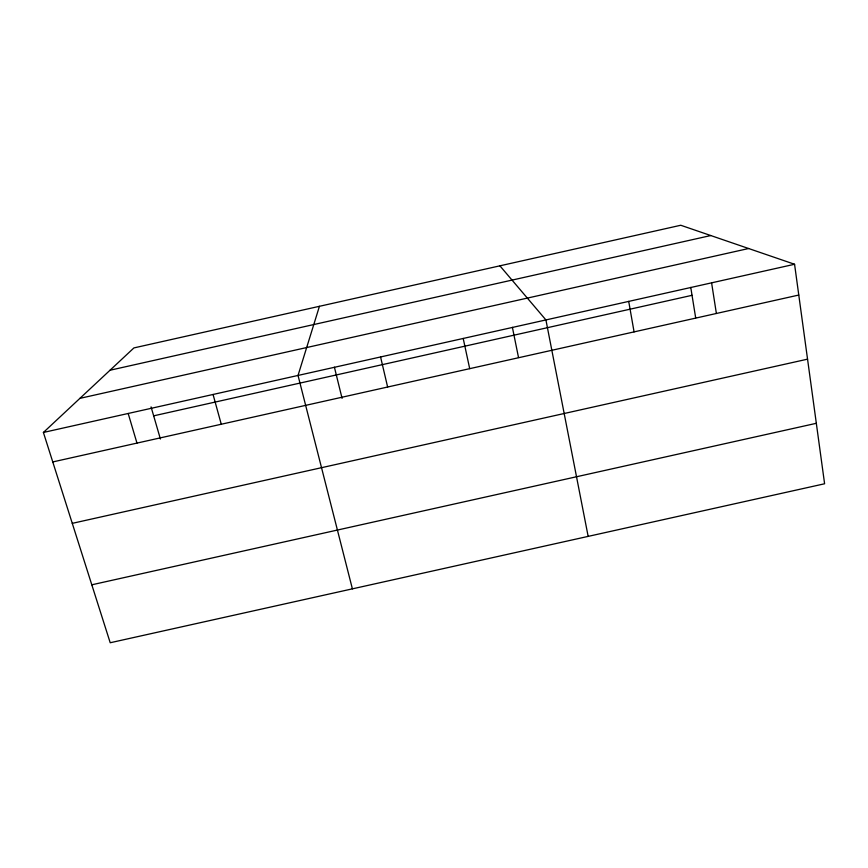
<?xml version="1.0" encoding="UTF-8"?>
<svg xmlns="http://www.w3.org/2000/svg" width="868" height="868" viewBox="0 0 868 868"><rect width="100%" height="100%" fill="white"/><g stroke="black" fill="none" stroke-linecap="round" stroke-linejoin="round"><path stroke-width="1.3" d="M319.435 306.306L298.028 375.443L352.397 588.851M43.4 432.459L133.922 347.916L680.762 225.257L794.567 264.263L824.6 483.769L110.214 642.743L43.4 432.459L794.567 264.263M110.019 370.235L710.784 235.543M79.91 398.358L748.628 248.519M153.669 415.837L692.046 295.315M52.764 461.939L798.777 295.044M72.283 523.35L807.555 359.157M91.802 584.804L816.332 423.302M499.903 265.825L545.918 319.934L588.157 536.391M128.182 413.472L136.97 443.103M151.065 406.897L160.406 439.013M213.061 394.463L221.264 424.235M334.408 367.197L342.079 398.369M380.575 356.954L387.627 387.019M463.208 338.455L469.696 368.661M512.391 327.344L518.521 357.529M628.714 301.391L634.074 331.891M690.765 287.406L695.68 317.894M711.597 282.838L716.382 313.478"/></g></svg>
